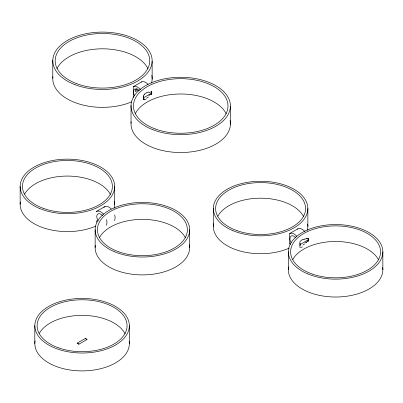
<?xml version="1.0" encoding="UTF-8"?>
<svg xmlns="http://www.w3.org/2000/svg" width="403" height="403" viewBox="0 0 403 403"><rect width="100%" height="100%" fill="white"/><g stroke="black" fill="none" stroke-linecap="round" stroke-linejoin="round"><path stroke-width="0.6" d="M144.425 94.816L144.843 94.393M306.708 242.576L306.431 242.792M303.041 239.861L304.532 238.999M146.556 93.022L148.606 91.909M148.606 96.886L146.556 98.1M304.532 244.077L303.041 244.938M143.624 97.722L151.78 93.017M96.508 211.419L104.659 206.709M77.134 343.185L85.285 338.475A8.644 4.992 60 0 1 87.033 339.487L78.882 344.192A8.644 4.992 60 0 0 77.134 343.185L78.882 344.192M290.412 244.641A8.644 4.992 60 0 1 289.692 243.513L289.692 233.539L297.827 228.839A8.644 4.992 60 0 1 304.975 231.67M300.129 244.55L308.28 239.845M133.514 97.224A8.644 4.992 60 0 1 133.287 96.851L133.287 86.655L135.065 85.638M144.798 98.926L144.47 99.042M133.736 96.695L133.287 96.851M290.13 243.367L289.712 243.508M306.431 238.309L306.708 238.249M85.285 338.475L87.033 339.487M135.181 91.123L135.217 90.504A2.086 1.254 -56.6 0 1 135.73 89.884M382.85 251.845L382.85 269.728M307.857 208.553L307.857 226.436M297.842 228.828L297.842 229.453M288.326 251.845L288.326 269.728M230.395 106.473L230.395 124.356M213.333 208.553L213.333 226.436M189.667 229.73L189.667 247.613M152.143 61.296L152.143 79.179M131.035 105.445L131.035 123.328M129.348 325.73A47.262 27.288 0 0 1 58.455 349.361A47.262 27.288 0 0 1 58.455 302.099A47.262 27.288 0 0 1 129.348 325.73L129.348 343.613M114.674 186.433L114.674 204.316M95.143 229.73L95.143 247.613M52.783 60.269L52.783 78.152M34.824 325.73L34.824 343.613M20.15 186.433L20.15 204.316M129.187 341.356A47.262 27.288 0 0 1 81.597 370.901A47.262 27.288 0 0 1 35.076 340.797M39.272 333.382A44.97 25.963 0 0 1 82.434 315.373A44.97 25.963 0 0 1 125.106 333.77M382.689 267.476A47.262 27.288 0 0 1 335.1 297.016A47.262 27.288 0 0 1 288.578 266.912M292.774 259.497A44.97 25.963 0 0 1 335.936 241.488A44.97 25.963 0 0 1 378.608 259.885M307.696 224.179A47.262 27.288 0 0 1 307.368 230.365M289.409 248.067A47.262 27.288 0 0 1 237.548 250.258A47.262 27.288 0 0 1 213.585 223.615M217.786 216.204A44.97 25.963 0 0 1 260.948 198.19A44.97 25.963 0 0 1 303.615 216.587M289.692 233.539A8.644 4.992 60 0 1 296.825 236.375M302.492 246.933A11.637 5.521 -58.9 0 1 299.444 246.963M307.932 240.974A8.287 3.808 -49 0 1 306.648 242.107M291.132 242.687A5.763 3.33 60 0 1 290.669 236.405A5.763 3.33 60 0 1 295.711 237.72M306.683 238.546A8.287 5.556 -60.8 0 1 308.083 238.334M304.603 239.362A14.191 10.146 -74 0 1 306.441 238.576M299.52 242.248A11.637 8.634 -81.6 0 1 302.945 239.402M306.507 241.871A14.191 4.705 -44.4 0 1 304.819 243.069M151.815 75.341A49.69 28.689 0 0 1 151.573 83.023M131.564 101.914A49.69 28.689 0 0 1 78.323 103.737A49.69 28.689 0 0 1 52.894 76.666M57.014 68.591A47.277 27.293 0 0 1 102.574 48.813A47.277 27.293 0 0 1 147.972 68.717M230.068 120.517A49.69 28.689 0 0 1 181.869 152.52A49.69 28.689 0 0 1 131.146 121.847M135.267 113.772A47.277 27.293 0 0 1 180.826 93.995A47.277 27.293 0 0 1 226.224 113.898M133.287 86.655A8.644 4.992 60 0 1 140.516 89.778M144.294 99.44A8.594 4.07 -58.5 0 1 143.342 99.526M141.438 81.95A8.644 4.992 60 0 1 148.128 84.454M151.337 93.622A11.657 4.176 -45.5 0 1 148.843 95.587M134.632 95.859A5.763 3.33 60 0 1 134.164 89.577A5.763 3.33 60 0 1 139.206 90.892M146.183 99.062A15.002 5.974 -49.1 0 1 144.41 99.753M148.732 92.856A11.657 7.848 -62.2 0 1 151.538 91.788M144.662 94A15.002 11.193 -82.4 0 1 146.455 92.675M143.277 95.718A8.594 5.687 -72.5 0 1 144.309 94.534M141.876 81.723A36.552 1.123 -28.6 0 1 135.257 85.547M135.67 89.688A5.4 3.012 -55.7 0 1 136.587 89.008M136.597 88.982A9.365 4.483 -52.4 0 1 137.126 88.64M138.375 89.793A9.365 6.191 -68.9 0 1 136.421 90.922M136.421 91.103A3.209 2.106 -66.9 0 1 135.151 91.209M96.982 222.159A8.644 4.992 60 0 1 96.085 220.612M96.085 211.716A8.644 4.992 60 0 1 103.642 214.255M106.518 219.59A8.644 4.992 60 0 1 106.261 225.282M103.868 207.384A8.644 4.992 60 0 1 111.233 208.935M114.669 214.88A8.644 4.992 60 0 1 114.417 220.577M98.166 220.92A5.763 3.33 60 0 1 97.405 214.381A5.763 3.33 60 0 1 102.528 215.6M114.422 201.5A47.262 27.288 0 0 1 114.18 208.25M95.723 226.164A47.262 27.288 0 0 1 44.521 228.189A47.262 27.288 0 0 1 20.311 202.059M24.603 194.085A44.97 25.963 0 0 1 67.764 176.071A44.97 25.963 0 0 1 110.432 194.468M189.415 244.792A47.262 27.288 0 0 1 142.894 274.896A47.262 27.288 0 0 1 95.304 245.356M99.591 237.382A44.97 25.963 0 0 1 142.753 219.368A44.97 25.963 0 0 1 185.425 237.765M308.124 241.342L308.124 238.173A8.644 4.992 60 0 1 308.124 241.342M299.973 246.047L299.973 242.878A8.644 4.992 60 0 1 299.973 246.047M151.609 94.564L151.609 91.274A8.644 4.992 60 0 1 151.609 94.564M143.458 99.269L143.458 95.985A8.644 4.992 60 0 1 143.458 99.269M58.606 347.88A44.97 25.963 0 0 0 127.041 326.395A44.97 25.963 0 0 0 60.606 302.92A44.97 25.963 0 0 0 58.606 347.88M307.857 273.944A47.262 27.288 0 0 0 382.598 254.666A47.262 27.288 0 0 0 316.31 226.934A47.262 27.288 0 0 0 307.857 273.944M312.108 273.995A44.97 25.963 0 0 0 380.543 252.515A44.97 25.963 0 0 0 314.108 229.035A44.97 25.963 0 0 0 312.108 273.995M232.863 230.647A47.262 27.288 0 0 0 307.605 211.368A47.262 27.288 0 0 0 241.316 183.637A47.262 27.288 0 0 0 232.863 230.647M237.12 230.697A44.97 25.963 0 0 0 305.555 209.217A44.97 25.963 0 0 0 239.115 185.738A44.97 25.963 0 0 0 237.12 230.697M74.686 84.565A49.69 28.689 0 0 0 152.032 62.777A49.69 28.689 0 0 0 80.676 35.001A49.69 28.689 0 0 0 74.686 84.565M76.928 83.753A47.277 27.293 0 0 0 149.689 62.062A47.277 27.293 0 0 0 80.776 36.527A47.277 27.293 0 0 0 76.928 83.753M152.933 129.746A49.69 28.689 0 0 0 230.284 107.954A49.69 28.689 0 0 0 158.923 80.177A49.69 28.689 0 0 0 152.933 129.746M155.18 128.93A47.277 27.293 0 0 0 227.937 107.243A47.277 27.293 0 0 0 159.024 81.708A47.277 27.293 0 0 0 155.18 128.93M39.68 208.527A47.262 27.288 0 0 0 114.422 189.249A47.262 27.288 0 0 0 48.133 161.517A47.262 27.288 0 0 0 39.68 208.527M43.937 208.578A44.97 25.963 0 0 0 112.372 187.098A44.97 25.963 0 0 0 45.932 163.623A44.97 25.963 0 0 0 43.937 208.578M114.674 251.825A47.262 27.288 0 0 0 189.415 232.546A47.262 27.288 0 0 0 123.127 204.815A47.262 27.288 0 0 0 114.674 251.825M118.925 251.875A44.97 25.963 0 0 0 187.36 230.395A44.97 25.963 0 0 0 120.925 206.915A44.97 25.963 0 0 0 118.925 251.875"/></g></svg>
